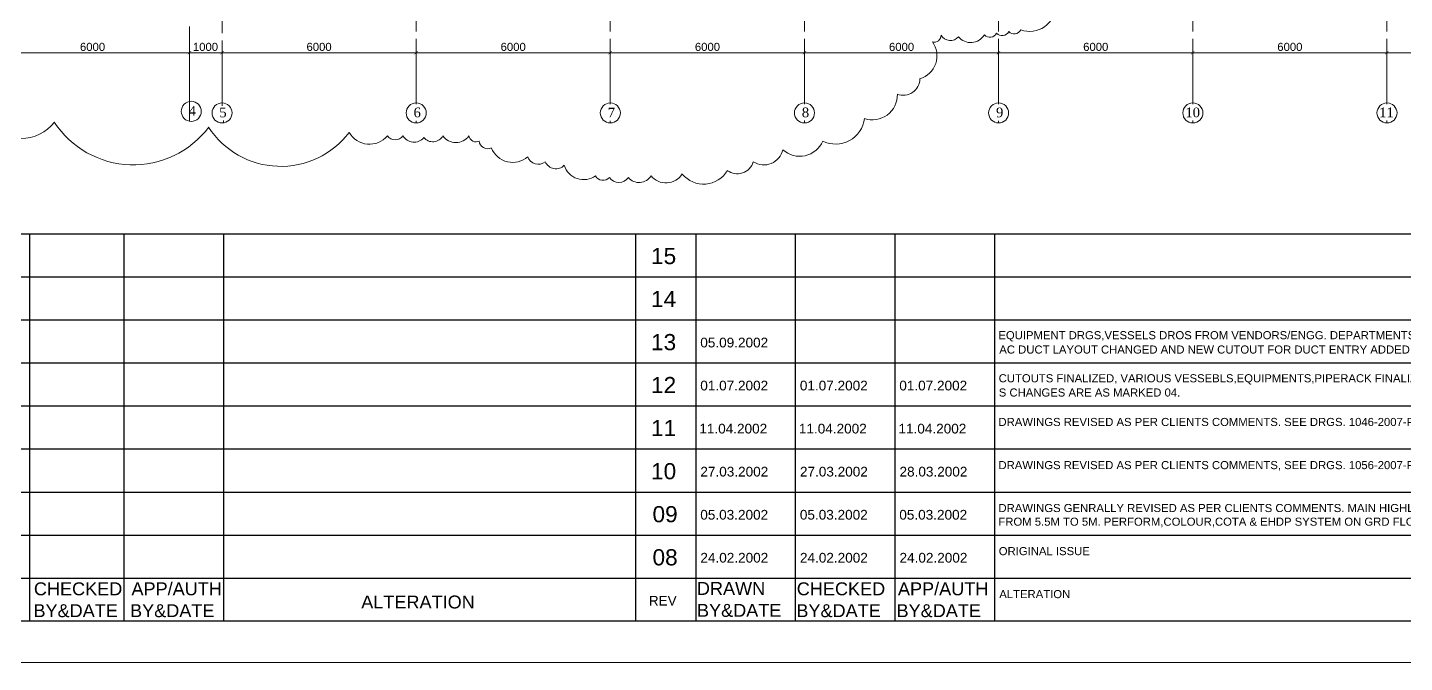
# Model space of a CAD drawing. Header units: inches. Extents: x 2602 to 127694, y 109 to 91908.
# Drawn here: x 31301 to 73851, y 109 to 19728 of the extents above; entities that cross this region are included whole.
import ezdxf

# ---------------------------------------------------------------- set-up
doc = ezdxf.new("R2010")
doc.units = ezdxf.units.IN
doc.header["$MEASUREMENT"] = 0
doc.linetypes.add('PDF_IMPORT', pattern=[1, 0.8, -0.2])
doc.layers.add('PDF_Geometry', color=7, linetype='Continuous')
doc.layers.add('PDF_Solid Fills', color=7, linetype='Continuous', true_color=0x724639)
doc.layers.add('PDF_Text', color=230, linetype='Continuous', true_color=0xff007f)
doc.styles.add('PDF Arial', font='arial.ttf')
doc.styles.add('PDF Times New Roman', font='times.ttf')

msp = doc.modelspace()

# ---------------------------------------------------------------- hatches: boundary and pattern name
at = {"layer": 'PDF_Solid Fills', "true_color": 0x00b8b8, "transparency": 33554559}
for points in [[(36352, 19006), (36253, 18905), (36263, 18895), (36365, 18996)], [(37352, 19006), (37254, 18905), (37264, 18895), (37365, 18996)], [(43352, 19006), (43253, 18905), (43263, 18895), (43365, 18996)], [(49354, 19006), (49253, 18905), (49262, 18895), (49364, 18996)], [(55354, 19006), (55252, 18905), (55262, 18895), (55364, 18996)], [(61353, 19006), (61251, 18905), (61265, 18895), (61363, 18996)], [(67353, 19006), (67254, 18905), (67264, 18895), (67362, 18996)], [(73352, 19006), (73254, 18905), (73263, 18895), (73362, 18996)]]:
    msp.add_hatch(color=132, dxfattribs=at).paths.add_polyline_path(points)

# ---------------------------------------------------------------- linework, layer by layer
at = {"layer": 'PDF_Geometry', "lineweight": 0}
msp.add_lwpolyline([(2602, 109), (89044, 109), (104569, 109), (127694, 109), (127694, 91908), (104569, 91908), (2602, 91908)], close=True, dxfattribs=at)
at = {"layer": 'PDF_Geometry', "color": 30, "linetype": 'PDF_IMPORT', "lineweight": 0, "ltscale": 1308.782563, "true_color": 0xff7f00}
msp.add_lwpolyline([(36309, 17406), (36309, 79643)], dxfattribs=at)
at = {"layer": 'PDF_Geometry', "color": 30, "linetype": 'PDF_IMPORT', "lineweight": 0, "ltscale": 1125.093782, "true_color": 0xff7f00}
for points in [[(37310, 17304), (37310, 78521)], [(43309, 17356), (43309, 78521)], [(49308, 17356), (49308, 78521)], [(55308, 17356), (55308, 78521)], [(61307, 17356), (61307, 78521)], [(67307, 17356), (67307, 78521)], [(73309, 17356), (73309, 78521)]]:
    msp.add_lwpolyline(points, dxfattribs=at)
at = {"layer": 'PDF_Geometry', "lineweight": 0}
for points in [[(61248, 19552, 0.520557), (61622, 19604, 0.520557), (61996, 19658, 0.520571), (63068, 20407, 0.520571), (64409, 21426, 0.520574), (65106, 21533, 0.520565), (65694, 21640, 0.520546), (66449, 21693, 0.520571), (67197, 21853, 0.520574), (68215, 22174)], [(58876, 18146, 0.520565), (59262, 19284, 0.520582), (59529, 19497)], [(32127, 16808, 0.52057), (36899, 16647)], [(54643, 15953, 0.520577), (55874, 16221, 0.52057), (57162, 16918)], [(42421, 16383, 0.520541), (42900, 16382, 0.520571), (43545, 16327, 0.520577), (44136, 16381, 0.52054), (44939, 16381)], [(45635, 16005, 0.520571), (46761, 15738, 0.520568), (47298, 15578, 0.52057), (47888, 15472, 0.520571), (48854, 15150)], [(52925, 15310, 0.520571), (53729, 15578, 0.520566), (54640, 15954)], [(48850, 15148, 0.520568), (49282, 15095, 0.520539), (49868, 15095, 0.520543), (50567, 15149)]]:
    msp.add_lwpolyline(points, format="xyb", dxfattribs=at)
for points in [[(61622, 19603), (61622, 19603)], [(61996, 19656), (61996, 19656)], [(59260, 19282), (59260, 19282)], [(59529, 19495), (59529, 19495)], [(60067, 19443), (60067, 19443)], [(60871, 19495), (60871, 19495)], [(61245, 19551), (61245, 19551)], [(58877, 18147), (58877, 18147)], [(58178, 17665), (58178, 17665)], [(32124, 16809), (32124, 16809)], [(36896, 16648), (36896, 16648)], [(57161, 16914), (57161, 16914)], [(41239, 16487), (41239, 16487)], [(42417, 16379), (42417, 16379)], [(42899, 16379), (42899, 16379)], [(43542, 16326), (43542, 16326)], [(44132, 16379), (44132, 16379)], [(44936, 16379), (44936, 16379)], [(45257, 16218), (45257, 16218)], [(55872, 16218), (55872, 16218)], [(45635, 16005), (45635, 16005)], [(54639, 15952), (54639, 15952)], [(46760, 15736), (46760, 15736)], [(47294, 15575), (47294, 15575)], [(47885, 15470), (47885, 15470)], [(53730, 15575), (53730, 15575)], [(48849, 15149), (48849, 15149)], [(49279, 15093), (49279, 15093)], [(49869, 15093), (49869, 15093)], [(50565, 15149), (50565, 15149)], [(51532, 15201), (51532, 15201)], [(52923, 15310), (52923, 15310)], [(89044, 1385), (5151, 1385)]]:
    msp.add_lwpolyline(points, dxfattribs=at)
at = {"layer": 'PDF_Geometry', "color": 132, "lineweight": 0, "true_color": 0x00b8b8}
for points in [[(79309, 19239), (79309, 18951), (73309, 18951), (73309, 19239)], [(73309, 19239), (73309, 19239)], [(9130, 18951), (10809, 18951), (17307, 18951), (23808, 18951), (30310, 18951), (36309, 18951)], [(36309, 16838), (36309, 18951), (37310, 18951), (43309, 18951), (49308, 18951), (55308, 18951), (61307, 18951), (67307, 18951), (73309, 18951)], [(36309, 18951), (36309, 18951)], [(36309, 18951), (36309, 18951)], [(36309, 18951), (36309, 18951)], [(37310, 18951), (37310, 18951)], [(37310, 18951), (37310, 18951)], [(37310, 18951), (37310, 18951)], [(43309, 18951), (43309, 18951)], [(43309, 18951), (43309, 18951)], [(43309, 18951), (43309, 18951)], [(49308, 18951), (49308, 18951)], [(49308, 18951), (49308, 18951)], [(49308, 18951), (49308, 18951)], [(55308, 18951), (55308, 18951)], [(55308, 18951), (55308, 18951)], [(55308, 18951), (55308, 18951)], [(61307, 18951), (61307, 18951)], [(61307, 18951), (61307, 18951)], [(61307, 18951), (61307, 18951)], [(67307, 18951), (67307, 18951)], [(67307, 18951), (67307, 18951)], [(67307, 18951), (67307, 18951)], [(73309, 18951), (73309, 18951)], [(73309, 18951), (73309, 18951)], [(73309, 18951), (73309, 18951)], [(36309, 16838), (36309, 16838)]]:
    msp.add_lwpolyline(points, dxfattribs=at)
at = {"layer": 'PDF_Geometry', "color": 30, "lineweight": 0, "true_color": 0xff7f00}
for points in [[(36309, 18951), (36309, 18951), (36309, 18951)], [(37310, 18951), (37310, 18951), (37310, 18951)], [(43309, 18951), (43309, 18951), (43309, 18951)], [(49308, 18951), (49308, 18951), (49308, 18951)], [(55308, 18951), (55308, 18951), (55308, 18951)], [(61307, 18951), (61307, 18951), (61307, 18951)], [(67307, 18951), (67307, 18951), (67307, 18951)], [(73309, 18951), (73309, 18951), (73309, 18951)]]:
    msp.add_lwpolyline(points, close=True, dxfattribs=at)
for points in [[(36309, 18951), (36309, 17399)], [(37310, 18951), (37310, 17399)], [(43309, 18951), (43309, 17399)], [(49308, 18951), (49308, 17399)], [(55308, 18951), (55308, 17399)], [(61307, 18951), (61307, 17399)], [(67307, 18951), (67307, 17399)], [(73309, 18951), (73306, 17399), (73309, 17399)], [(36309, 16832), (36309, 16904)], [(37359, 16782), (37359, 16851)], [(43309, 16779), (43309, 16848)], [(49308, 16779), (49308, 16848)], [(55308, 16779), (55308, 16851)], [(61307, 16779), (61307, 16848)], [(67307, 16779), (67307, 16851)], [(73309, 16779), (73309, 16855)]]:
    msp.add_lwpolyline(points, dxfattribs=at)
at = {"layer": 'PDF_Geometry', "lineweight": 25}
msp.add_lwpolyline([(3878, 13355), (126418, 13355), (126418, 1385), (3878, 1385)], close=True, dxfattribs=at)
for points in [[(31373, 1385), (31373, 13355)], [(34285, 1385), (34285, 13355)], [(37362, 1385), (37362, 13355)], [(50083, 13355), (50083, 1385)], [(51949, 13355), (51949, 1385)], [(55026, 13355), (55026, 1385)], [(58103, 13355), (58103, 1385)], [(61179, 13355), (61179, 1385)], [(3878, 12023), (126418, 12023)], [(3878, 10694), (99692, 10694)], [(3878, 9366), (99692, 9366)], [(3878, 8034), (113055, 8034)], [(3878, 6706), (99692, 6706)], [(3878, 5374), (126418, 5374), (106734, 5374)], [(3878, 4046), (126418, 4046)], [(3878, 2714), (99692, 2714)]]:
    msp.add_lwpolyline(points, dxfattribs=at)
at = {"layer": 'PDF_Geometry', "color": 30, "lineweight": 0, "true_color": 0xff7f00}
for centre in [(36360, 17138), (37311, 17089), (43311, 17089), (49310, 17089), (55309, 17089), (61309, 17089), (67312, 17089), (73311, 17089)]:
    msp.add_circle(centre, 310, dxfattribs=at)
at = {"layer": 'PDF_Geometry', "lineweight": 0}
for centre, radius, start, end in [((59820, 19657), 330, 209.2939, 319.2952), ((60449, 19753), 490, 218.8094, 328.8093), ((61040, 19657), 231, 223.1218, 333.12), ((58360, 18152), 517, 249.6696, 359.6698), ((57409, 17647), 772, 251.3562, 1.3575), ((31128, 17548), 1245, 213.4918, 323.4925), ((39125, 18090), 2652, 212.8821, 322.8827), ((41867, 16846), 723, 209.8112, 319.8118), ((45157, 16413), 218, 188.4587, 298.46), ((45521, 16246), 264, 185.2784, 295.2795), ((51032, 15515), 589, 218.177, 328.1779), ((52193, 15744), 854, 219.3969, 329.3921)]:
    msp.add_arc(centre, radius, start, end, dxfattribs=at)

# ---------------------------------------------------------------- texts
at = {"layer": 'PDF_Text', "color": 132, "true_color": 0x00b8b8, "char_height": 250, "attachment_point": 7, "style": 'PDF Arial'}
for s, insert in [('6000', (32921, 19002)), ('1000', (36411, 19002)), ('6000', (39921, 19002)), ('6000', (45920, 19002)), ('6000', (51923, 19002)), ('6000', (57922, 19002)), ('6000', (63922, 19002)), ('6000', (69921, 19002))]:
    msp.add_mtext(s, dxfattribs=dict(at, insert=insert))
at = {"layer": 'PDF_Text', "color": 30, "true_color": 0xff7f00, "char_height": 300, "attachment_point": 7, "style": 'PDF Times New Roman'}
for s, insert in [('4', (36279, 17005)), ('5', (37227, 16951)), ('6', (43229, 16951)), ('7', (49229, 16950)), ('8', (55228, 16951)), ('9', (61228, 16950)), ('10', (67080, 16951)), ('11', (73066, 16956))]:
    msp.add_mtext(s, dxfattribs=dict(at, insert=insert))
at = {"layer": 'PDF_Text', "color": 7, "attachment_point": 7, "style": 'PDF Arial'}
for s, insert, char_height in [('15', (50568, 12411), 500), ('14', (50568, 11091), 500), ('13', (50568, 9751), 500), ('EQUIPMENT DRGS,VESSELS DROS FROM VENDORS/ENGG. DEPARTMENTS INCORPORATED, MCC SIZES CHGD DIVL DRGS REFFERED & DESD', (61301, 10028), 249.994), ('05.09.2002', (52090, 9840), 300), ('AC DUCT LAYOUT CHANGED AND NEW CUTOUT FOR DUCT ENTRY ADDED.CLIENTS COMMENTS INCORPORATED.', (61330, 9650), 249.99), ('12', (50568, 8431), 500), ("CUTOUTS FINALIZED, VARIOUS VESSEBLS,EQUIPMENTS,PIPERACK FINALIZED & LOCATED DRAWING ALSO REVISED AS PER CLIENT'S COMMENT'", (61311, 8697), 249.994), ('01.07.2002', (52090, 8511), 300), ('01.07.2002', (55167, 8511), 300), ('01.07.2002', (58240, 8511), 300), ('S CHANGES ARE AS MARKED 04.', (61314, 8322), 249.99), ('DRAWINGS REVISED AS PER CLIENTS COMMENTS. SEE DRGS. 1046-2007-P001 & P002 FOR DETAILS', (61304, 7412), 249.99), ('11', (50568, 7103), 500), ('11.04.2002', (52060, 7180), 300), ('11.04.2002', (55137, 7180), 300), ('11.04.2002', (58214, 7180), 300), ('10', (50568, 5762), 500), ('27.03.2002', (52093, 5851), 300), ('27.03.2002', (55170, 5851), 300), ('28.03.2002', (58247, 5851), 300), ('DRAWINGS REVISED AS PER CLIENTS COMMENTS, SEE DRGS. 1056-2007-P001 & P002 FOR DETAILS', (61304, 6036), 249.99), ('09', (50614, 4434), 500), ('05.03.2002', (52090, 4519), 300), ('05.03.2002', (55167, 4519), 300), ('05.03.2002', (58240, 4519), 300), ('DRAWINGS GENRALLY REVISED AS PER CLIENTS COMMENTS. MAIN HIGHLIGHTS ARE HIGH BY GRIDS IN EAST WEST DIRECTION CHANGED', (61304, 4753), 249.994), ('FROM 5.5M TO 5M. PERFORM,COLOUR,COTA & EHDP SYSTEM ON GRD FLOOR DELETED. VESSELS/HOPPER SIZES CHGD TO SUIT LAYOUT.', (61301, 4288), 249.994), ('08', (50614, 3102), 500), ('24.02.2002', (52093, 3191), 300), ('24.02.2002', (55170, 3191), 300), ('24.02.2002', (58247, 3191), 300), ('ORIGINAL ISSUE', (61314, 3421), 249.99), ('CHECKED', (31497, 2179), 400), ('APP/AUTH', (34512, 2179), 400), ('DRAWN', (51985, 2196), 400), ('CHECKED', (55072, 2179), 400), ('APP/AUTH', (58198, 2179), 400), ('ALTERATION', (41613, 1772), 400), ('REV', (50499, 1868), 300), ('ALTERATION', (61330, 2093), 250), ('BY&DATE', (31484, 1504), 400), ('BY&DATE', (34469, 1504), 400), ('BY&DATE', (51988, 1514), 400), ('BY&DATE', (55059, 1504), 400), ('BY&DATE', (58155, 1504), 400)]:
    msp.add_mtext(s, dxfattribs=dict(at, insert=insert, char_height=char_height))

doc.saveas('drawing.dxf')
